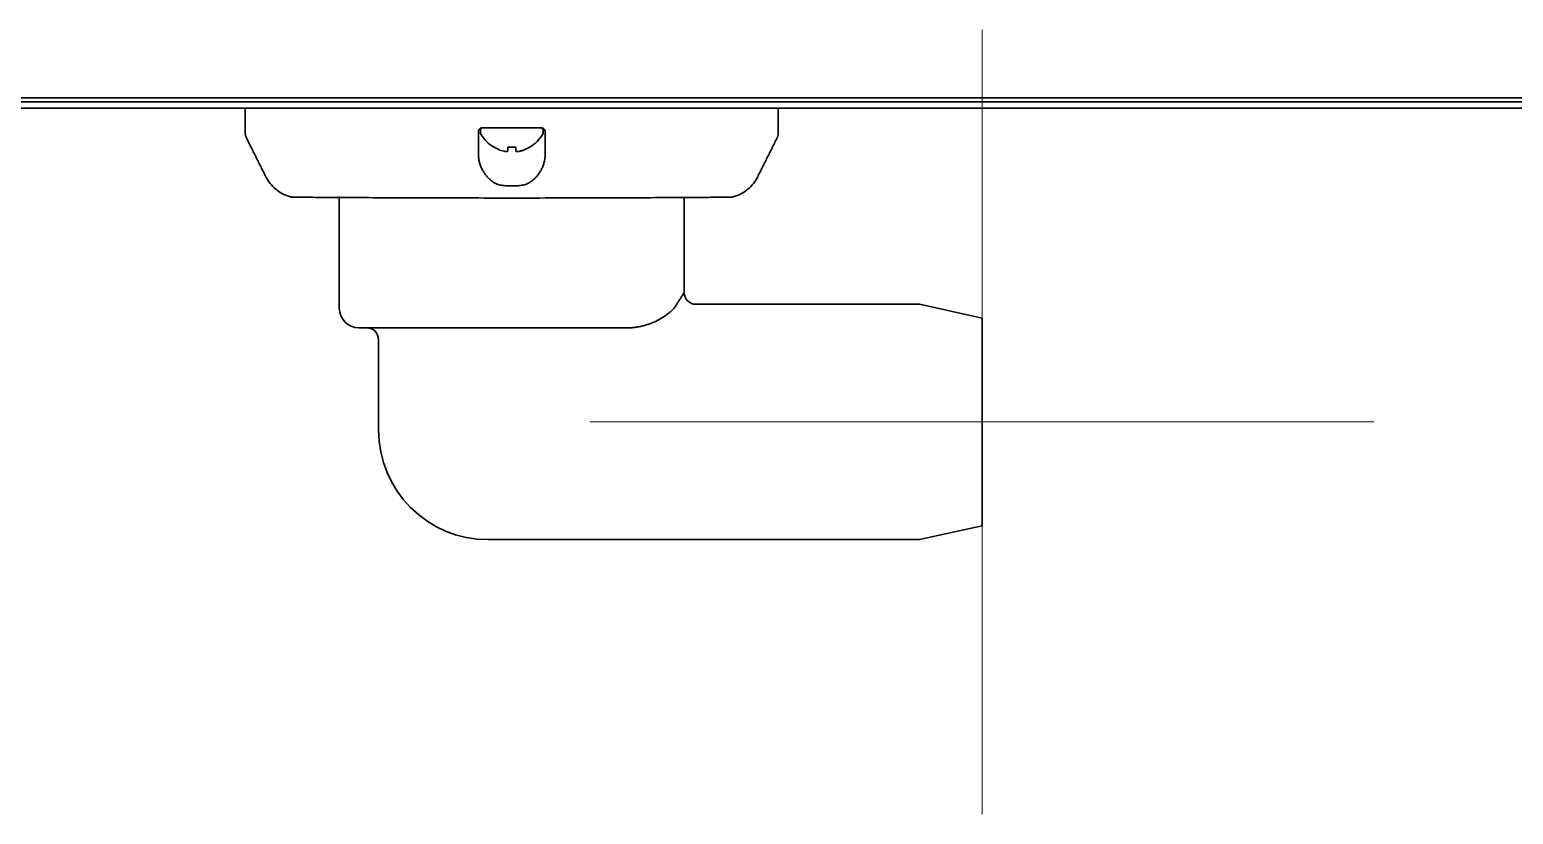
# Model space of a CAD drawing. Extents: x 6336 to 10269, y -393 to 3371.
# Drawn here: x 7593.5 to 7782.7, y 1281 to 1381 of the extents above; entities that cross this region are included whole.
import ezdxf

# ---------------------------------------------------------------- set-up
doc = ezdxf.new("R2010")
doc.units = 0
doc.header["$LTSCALE"] = 5
doc.layers.get('0').update_dxf_attribs({"linetype": 'CONTINUOUS', "lineweight": 0})
doc.layers.add('1', color=7, linetype='CONTINUOUS', true_color=0xffffff)

msp = doc.modelspace()

# ---------------------------------------------------------------- linework, layer by layer
at = {"color": 6}
for p, q in [((7714.97, 1381.03), (7714.97, 1281.03)), ((7664.97, 1331.03), (7764.97, 1331.03))]:
    msp.add_line(p, q, dxfattribs=at)
at = {"layer": '1', "color": 7, "linetype": 'Continuous', "lineweight": 35}
for p, q in [((8105.81, 1372.33), (7477.34, 1372.33)), ((7474.67, 1371.83), (8108.87, 1371.83)), ((7474.67, 1371.03), (8108.87, 1371.03)), ((7620.97, 1371.03), (7620.97, 1368)), ((7688.97, 1368), (7688.97, 1371.03)), ((7650.97, 1368.13), (7650.97, 1367.93)), ((7658.97, 1367.93), (7658.97, 1368.13)), ((7652.67, 1366.05), (7652.67, 1366.08)), ((7657.27, 1366.08), (7657.27, 1366.05)), ((7632.97, 1359.78), (7632.97, 1345.53)), ((7654.97, 1359.65), (7654.97, 1359.57)), ((7676.97, 1347.53), (7676.97, 1359.53)), ((7706.97, 1346.03), (7678.47, 1346.03)), ((7714.97, 1344.28), (7706.97, 1346.03)), ((7714.97, 1317.78), (7714.97, 1344.28)), ((7714.97, 1317.78), (7714.97, 1344.28)), ((7635.47, 1343.03), (7669.75, 1343.03)), ((7637.97, 1341.53), (7637.97, 1330.03)), ((7706.97, 1316.03), (7714.97, 1317.78)), ((7651.98, 1316.03), (7706.97, 1316.03))]:
    msp.add_line(p, q, dxfattribs=at)
for centre, radius, start, end in [((7651.37, 1368.13), 0.4, 90, 180), ((7658.57, 1368.13), 0.4, 0, 90), ((7651.37, 1367.93), 0.4, 180, 210.3012), ((7655.17, 1370.15), 4.8, 210.3012, 238.6074), ((7654.77, 1370.15), 4.8, 301.3459, 329.6988), ((7658.57, 1367.93), 0.4, 329.6988, 0), ((7654.97, 1369.83), 3.78, 262.3959, 269.9965), ((7654.97, 1369.83), 3.78, 270.0035, 277.6041), ((7678.47, 1347.53), 1.5, 179.9915, 270.0124), ((7635.47, 1345.53), 2.5, 180, 270), ((7636.47, 1341.53), 1.5, 0, 90), ((7651.97, 1330.03), 14, 180, 270)]:
    msp.add_arc(centre, radius, start, end, dxfattribs=at)
for points, knots in [([(7651.22, 1368.53), (7651.2, 1368.53), (7651.17, 1368.52), (7651.13, 1368.52), (7651.12, 1368.52), (7651.09, 1368.51), (7651.08, 1368.51), (7651.04, 1368.49), (7651.02, 1368.48), (7650.99, 1368.47), (7650.97, 1368.46), (7650.95, 1368.45), (7650.94, 1368.44), (7650.91, 1368.42), (7650.89, 1368.4), (7650.85, 1368.36), (7650.83, 1368.34), (7650.81, 1368.31), (7650.8, 1368.3), (7650.79, 1368.27), (7650.78, 1368.26), (7650.76, 1368.22), (7650.75, 1368.19), (7650.74, 1368.16)], [0, 0, 0, 0, 0.125, 0.125, 0.1875, 0.1875, 0.25, 0.25, 0.375, 0.375, 0.4375, 0.4375, 0.5, 0.5, 0.625, 0.625, 0.75, 0.75, 0.8125, 0.8125, 0.875, 0.875, 1, 1, 1, 1]), ([(7654.97, 1368.53), (7654.35, 1368.53), (7653.72, 1368.53), (7652.47, 1368.53), (7651.84, 1368.53), (7651.22, 1368.53)], [0, 0, 0, 0, 0.5, 0.5, 1, 1, 1, 1]), ([(7658.72, 1368.53), (7658.1, 1368.53), (7657.48, 1368.53), (7656.23, 1368.53), (7655.6, 1368.53), (7654.97, 1368.53)], [0, 0, 0, 0, 0.5, 0.5, 1, 1, 1, 1]), ([(7659.2, 1368.16), (7659.2, 1368.18), (7659.19, 1368.19), (7659.18, 1368.22), (7659.18, 1368.23), (7659.16, 1368.27), (7659.14, 1368.3), (7659.12, 1368.33), (7659.11, 1368.34), (7659.09, 1368.36), (7659.08, 1368.38), (7659.06, 1368.4), (7659.04, 1368.42), (7659.03, 1368.42), (7658.99, 1368.45), (7658.97, 1368.46), (7658.94, 1368.48), (7658.93, 1368.48), (7658.9, 1368.49), (7658.89, 1368.5), (7658.85, 1368.51), (7658.83, 1368.52), (7658.78, 1368.52), (7658.75, 1368.53), (7658.72, 1368.53)], [0, 0, 0, 0, 0.0625, 0.0625, 0.125, 0.125, 0.25, 0.25, 0.3125, 0.3125, 0.375, 0.4375, 0.4375, 0.5, 0.5, 0.625, 0.625, 0.6875, 0.6875, 0.75, 0.75, 0.875, 0.875, 1, 1, 1, 1]), ([(7620.97, 1368.02), (7620.97, 1368.01), (7620.93, 1367.76), (7621.02, 1367.42), (7621.17, 1367.15), (7621.2, 1367.1)], [0, 0, 0, 0, 0.011906, 0.828142, 1, 1, 1, 1]), ([(7650.74, 1368.16), (7650.74, 1368.16), (7650.74, 1368.15), (7650.74, 1368.15), (7650.74, 1368.14), (7650.73, 1368.13), (7650.73, 1368.13), (7650.73, 1368.12), (7650.73, 1368.12), (7650.73, 1368.11), (7650.73, 1368.11), (7650.73, 1368.1), (7650.73, 1368.1), (7650.73, 1368.08), (7650.73, 1368.08), (7650.72, 1368.07), (7650.72, 1368.06), (7650.72, 1368.06)], [0, 0, 0, 0, 0.0625, 0.0625, 0.125, 0.125, 0.1875, 0.1875, 0.25, 0.25, 0.375, 0.375, 0.5, 0.5, 0.75, 0.75, 1, 1, 1, 1]), ([(7659.22, 1368.06), (7659.22, 1368.06), (7659.22, 1368.07), (7659.22, 1368.08), (7659.22, 1368.08), (7659.22, 1368.1), (7659.22, 1368.1), (7659.22, 1368.11), (7659.22, 1368.11), (7659.21, 1368.12), (7659.21, 1368.12), (7659.21, 1368.13), (7659.21, 1368.13), (7659.21, 1368.14), (7659.21, 1368.15), (7659.21, 1368.15), (7659.21, 1368.15), (7659.2, 1368.16), (7659.2, 1368.16), (7659.2, 1368.16)], [0, 0, 0, 0, 0.25, 0.25, 0.5, 0.5, 0.625, 0.625, 0.75, 0.75, 0.8125, 0.8125, 0.875, 0.875, 0.9375, 0.9375, 0.96875, 0.96875, 1, 1, 1, 1]), ([(7688.75, 1367.1), (7688.76, 1367.12), (7688.91, 1367.34), (7689, 1367.68), (7688.96, 1367.96), (7688.95, 1368.01)], [0, 0, 0, 0, 0.087304, 0.845327, 1, 1, 1, 1]), ([(7650.72, 1365.07), (7650.72, 1364.99), (7650.73, 1364.92), (7650.74, 1364.76), (7650.74, 1364.69), (7650.77, 1364.46), (7650.8, 1364.31), (7650.88, 1364), (7650.92, 1363.85), (7651.04, 1363.55), (7651.1, 1363.4), (7651.2, 1363.21), (7651.22, 1363.18), (7651.26, 1363.1), (7651.32, 1362.99), (7651.39, 1362.88), (7651.46, 1362.77), (7651.48, 1362.74), (7651.53, 1362.66), (7651.61, 1362.56), (7651.69, 1362.45), (7651.87, 1362.25), (7651.99, 1362.11), (7652.2, 1361.92), (7652.27, 1361.86), (7652.42, 1361.74), (7652.49, 1361.68), (7652.57, 1361.62)], [0, 0, 0, 0, 0.0625, 0.0625, 0.125, 0.125, 0.25, 0.25, 0.375, 0.375, 0.5, 0.5, 0.53125, 0.53125, 0.5625, 0.625, 0.625, 0.65625, 0.65625, 0.6875, 0.75, 0.75, 0.875, 0.875, 0.9375, 0.9375, 1, 1, 1, 1]), ([(7652.67, 1366.08), (7652.88, 1365.96), (7653.09, 1365.85), (7653.41, 1365.71), (7653.52, 1365.67), (7653.74, 1365.59), (7653.86, 1365.56), (7653.97, 1365.53)], [0, 0, 0, 0, 0.5, 0.5, 0.75, 0.75, 1, 1, 1, 1]), ([(7655.47, 1366.08), (7655.47, 1365.96), (7655.47, 1365.85), (7655.47, 1365.71), (7655.47, 1365.67), (7655.47, 1365.59), (7655.47, 1365.56), (7655.47, 1365.53)], [0, 0, 0, 0, 0.5, 0.5, 0.75, 0.75, 1, 1, 1, 1]), ([(7657.37, 1361.62), (7657.41, 1361.65), (7657.45, 1361.68), (7657.53, 1361.74), (7657.57, 1361.77), (7657.68, 1361.86), (7657.75, 1361.92), (7657.96, 1362.12), (7658.08, 1362.25), (7658.25, 1362.46), (7658.31, 1362.53), (7658.41, 1362.67), (7658.46, 1362.74), (7658.61, 1362.96), (7658.69, 1363.1), (7658.79, 1363.29), (7658.81, 1363.33), (7658.84, 1363.4), (7658.86, 1363.44), (7658.91, 1363.55), (7658.94, 1363.63), (7659.02, 1363.86), (7659.07, 1364.01), (7659.15, 1364.31), (7659.17, 1364.46), (7659.21, 1364.76), (7659.22, 1364.92), (7659.22, 1365.07)], [0, 0, 0, 0, 0.03125, 0.03125, 0.0625, 0.0625, 0.125, 0.125, 0.25, 0.25, 0.3125, 0.3125, 0.375, 0.375, 0.5, 0.5, 0.53125, 0.53125, 0.5625, 0.5625, 0.625, 0.625, 0.75, 0.75, 0.875, 0.875, 1, 1, 1, 1]), ([(7623.59, 1362.29), (7623.74, 1361.99), (7624.11, 1361.41), (7624.84, 1360.66), (7625.72, 1360.06), (7626.38, 1359.81), (7626.72, 1359.71)], [0, 0, 0, 0, 0.241886, 0.492713, 0.747305, 1, 1, 1, 1]), ([(7652.57, 1361.62), (7652.61, 1361.59), (7652.65, 1361.57), (7652.74, 1361.52), (7652.78, 1361.49), (7652.91, 1361.42), (7653, 1361.39), (7653.18, 1361.32), (7653.28, 1361.29), (7653.48, 1361.24), (7653.58, 1361.22), (7653.73, 1361.19), (7653.78, 1361.18), (7653.89, 1361.17), (7653.94, 1361.16), (7654.1, 1361.15), (7654.21, 1361.14), (7654.43, 1361.12), (7654.64, 1361.11), (7654.86, 1361.11), (7654.97, 1361.11)], [0, 0, 0, 0, 0.0625, 0.0625, 0.125, 0.125, 0.25, 0.25, 0.375, 0.375, 0.5, 0.5, 0.5625, 0.5625, 0.625, 0.625, 0.75, 0.75, 0.875, 1, 1, 1, 1]), ([(7654.97, 1361.11), (7655.03, 1361.11), (7655.08, 1361.11), (7655.19, 1361.11), (7655.25, 1361.11), (7655.41, 1361.12), (7655.52, 1361.12), (7655.74, 1361.14), (7655.84, 1361.15), (7656.05, 1361.17), (7656.16, 1361.18), (7656.31, 1361.21), (7656.36, 1361.22), (7656.44, 1361.23), (7656.47, 1361.24), (7656.52, 1361.25), (7656.54, 1361.26), (7656.67, 1361.29), (7656.76, 1361.32), (7657.04, 1361.42), (7657.22, 1361.51), (7657.37, 1361.62)], [0, 0, 0, 0, 0.0625, 0.0625, 0.125, 0.125, 0.25, 0.25, 0.375, 0.375, 0.5, 0.5, 0.5625, 0.5625, 0.59375, 0.59375, 0.625, 0.625, 0.75, 0.75, 1, 1, 1, 1]), ([(7683.22, 1359.71), (7683.57, 1359.81), (7684.22, 1360.06), (7685.11, 1360.66), (7685.84, 1361.41), (7686.2, 1361.99), (7686.36, 1362.29)], [0, 0, 0, 0, 0.252695, 0.507287, 0.758114, 1, 1, 1, 1]), ([(7626.72, 1359.71), (7626.75, 1359.7), (7627.12, 1359.69), (7628.63, 1359.67), (7631.11, 1359.65), (7634.55, 1359.63), (7638.86, 1359.61), (7643.85, 1359.6), (7649.32, 1359.58), (7653.06, 1359.57), (7654.97, 1359.57)], [0, 0, 0, 0, 0.125273, 0.250231, 0.374963, 0.499708, 0.62467, 0.749825, 0.875002, 1, 1, 1, 1]), ([(7654.97, 1359.57), (7656.89, 1359.57), (7660.63, 1359.58), (7666.09, 1359.6), (7671.08, 1359.61), (7675.39, 1359.63), (7678.84, 1359.65), (7681.32, 1359.67), (7682.83, 1359.69), (7683.2, 1359.7), (7683.22, 1359.71)], [0, 0, 0, 0, 0.125005, 0.250182, 0.375336, 0.500297, 0.625041, 0.749771, 0.874728, 1, 1, 1, 1]), ([(7676.97, 1347.53), (7676.97, 1347.53), (7676.97, 1347.51), (7676.94, 1347.47), (7676.89, 1347.4), (7676.79, 1347.24), (7676.69, 1347.09), (7676.61, 1346.96), (7676.58, 1346.92), (7676.53, 1346.84), (7676.51, 1346.82), (7676.48, 1346.77), (7676.4, 1346.64), (7676.31, 1346.5), (7676.15, 1346.25), (7676.07, 1346.12), (7675.89, 1345.83), (7675.8, 1345.68), (7675.7, 1345.53)], [0, 0, 0, 0, 0.124778, 0.124778, 0.249809, 0.374841, 0.499873, 0.499873, 0.562389, 0.562389, 0.593647, 0.593647, 0.624905, 0.749936, 0.749936, 0.874968, 0.874968, 1, 1, 1, 1]), ([(7675.7, 1345.53), (7675.58, 1345.41), (7675.45, 1345.28), (7675.27, 1345.12), (7675.23, 1345.09), (7675.15, 1345.02), (7675.11, 1344.99), (7674.99, 1344.89), (7674.9, 1344.82), (7674.63, 1344.61), (7674.43, 1344.48), (7674, 1344.21), (7673.76, 1344.07), (7673.48, 1343.93), (7673.44, 1343.91), (7673.38, 1343.88), (7673.28, 1343.84), (7673.05, 1343.73), (7672.83, 1343.64), (7672.62, 1343.56), (7672.54, 1343.53), (7672.4, 1343.48), (7672.32, 1343.46), (7672.09, 1343.38), (7671.94, 1343.34), (7671.62, 1343.26), (7671.46, 1343.22), (7671.21, 1343.17), (7671.13, 1343.15), (7670.96, 1343.12), (7670.88, 1343.11), (7670.62, 1343.08), (7670.45, 1343.06), (7670.1, 1343.03), (7669.93, 1343.03), (7669.75, 1343.03)], [0, 0, 0, 0, 0.125, 0.125, 0.15625, 0.15625, 0.1875, 0.1875, 0.25, 0.25, 0.375, 0.375, 0.5, 0.5, 0.515625, 0.515625, 0.53125, 0.5625, 0.625, 0.625, 0.65625, 0.65625, 0.6875, 0.6875, 0.75, 0.75, 0.8125, 0.8125, 0.84375, 0.84375, 0.875, 0.875, 0.9375, 0.9375, 1, 1, 1, 1])]:
    msp.add_open_spline(points, degree=3, knots=knots, dxfattribs=at)
for points, degree in [([(7621.16, 1367.15), (7623.59, 1362.29)], 1), ([(7650.72, 1368.06), (7650.72, 1368.05), (7650.72, 1368.04), (7650.72, 1368.03)], 3), ([(7650.72, 1368.03), (7650.72, 1367.04), (7650.72, 1366.05), (7650.72, 1365.07)], 3), ([(7659.22, 1368.03), (7659.22, 1368.04), (7659.22, 1368.05), (7659.22, 1368.06)], 3), ([(7659.22, 1365.07), (7659.22, 1366.05), (7659.22, 1367.04), (7659.22, 1368.03)], 3), ([(7686.35, 1362.29), (7688.78, 1367.15)], 1), ([(7653.97, 1365.53), (7654, 1365.53), (7654.05, 1365.52), (7654.12, 1365.52), (7654.2, 1365.51), (7654.27, 1365.51), (7654.33, 1365.52), (7654.4, 1365.52), (7654.45, 1365.53), (7654.47, 1365.53)], 3), ([(7654.47, 1365.53), (7654.47, 1365.54), (7654.47, 1365.57), (7654.47, 1365.62), (7654.47, 1365.68), (7654.47, 1365.74), (7654.47, 1365.81), (7654.47, 1365.88), (7654.47, 1365.97), (7654.47, 1366.04), (7654.47, 1366.08)], 3), ([(7655.47, 1365.53), (7655.5, 1365.53), (7655.54, 1365.52), (7655.62, 1365.52), (7655.69, 1365.51), (7655.76, 1365.51), (7655.83, 1365.52), (7655.9, 1365.52), (7655.95, 1365.53), (7655.97, 1365.53)], 3), ([(7655.97, 1365.53), (7656.03, 1365.54), (7656.14, 1365.57), (7656.3, 1365.62), (7656.46, 1365.68), (7656.61, 1365.74), (7656.76, 1365.81), (7656.92, 1365.88), (7657.09, 1365.97), (7657.21, 1366.04), (7657.27, 1366.08)], 3)]:
    msp.add_open_spline(points, degree=degree, dxfattribs=at)

doc.saveas('drawing.dxf')
